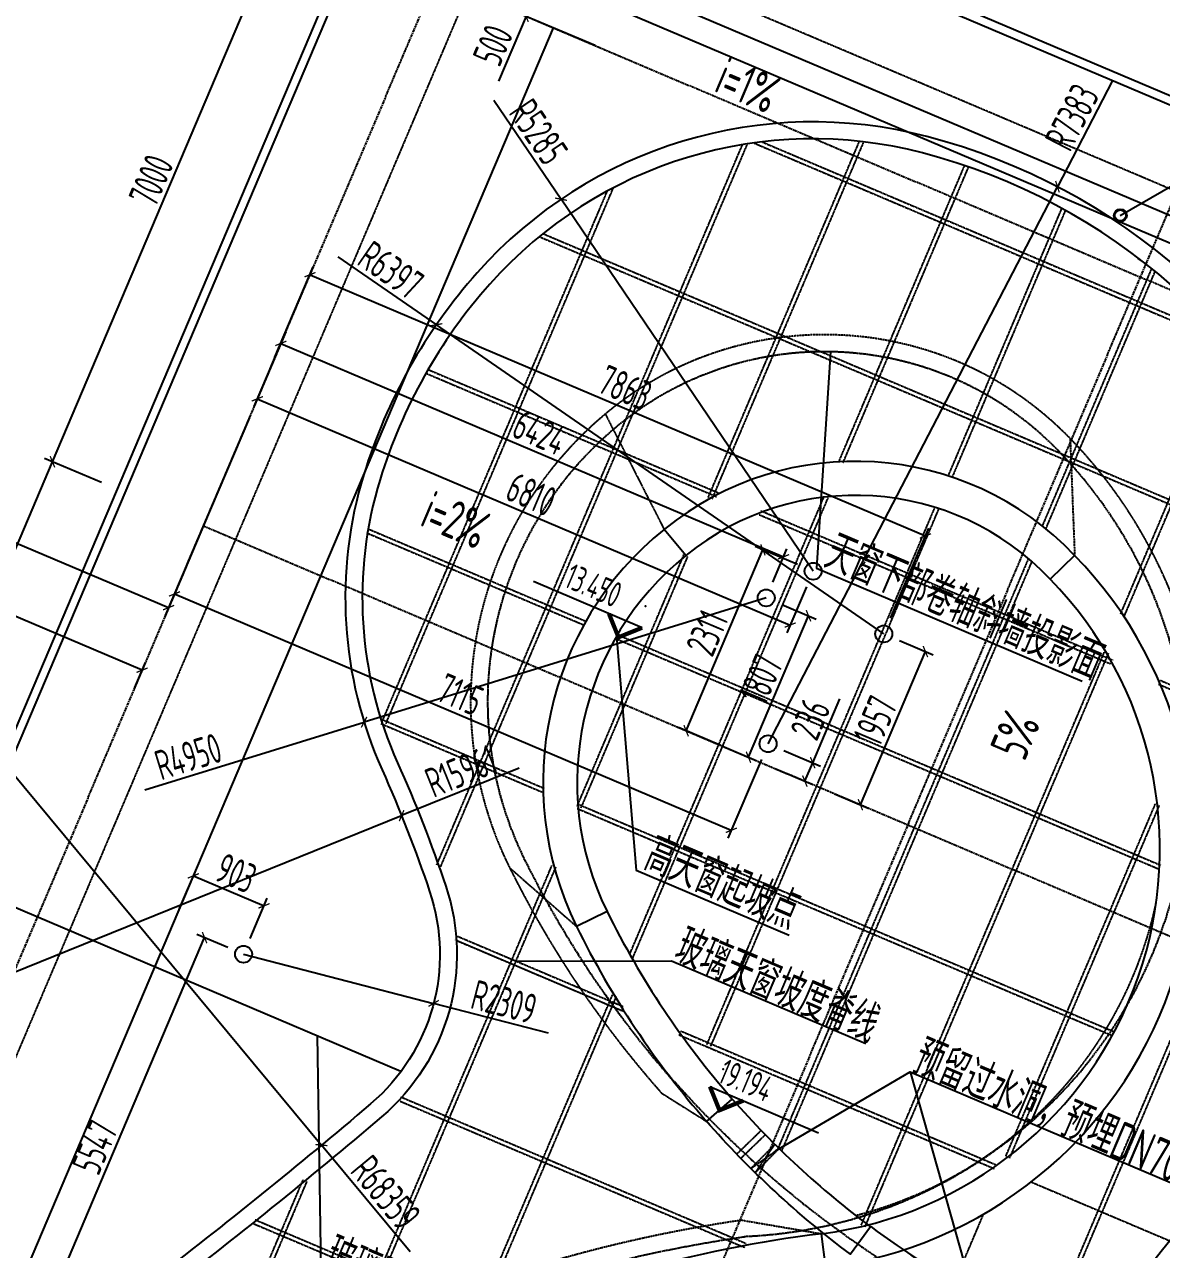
# Model space of a CAD drawing. Extents: x -3523 to 12007717, y -6694179 to 21431.
# Drawn here: x 11930343 to 11943716, y -6467890 to -6453481 of the extents above; entities that cross this region are included whole.
import ezdxf
from ezdxf.enums import TextEntityAlignment as Align

# ---------------------------------------------------------------- set-up
doc = ezdxf.new("R2010")
doc.units = 0
doc.header["$LTSCALE"] = 10
doc.header["$MEASUREMENT"] = 0
for name, pattern in [('A3-RG-axis-100$0$CENTER', [2, 1.25, -0.25, 0.25, -0.25]), ('A3-RI-4F$0$CENTER', [2, 1.25, -0.25, 0.25, -0.25]), ('A3-RI-4F$0$DASH', [0.35, 0.25, -0.1]), ('A3-RI-4F$0$DOTE', [2.42, 2, -0.2, 0.02, -0.2]), ('A3-RM-4F$0$DASH', [0.35, 0.25, -0.1]), ('A3-SYMB-4F-100$0$$AUDIT_BAD_LTYPE2', [0])]:
    doc.linetypes.add(name, pattern=pattern)
for name, color, linetype in [('A3-RB-4F-100$0$A-DIMS-100', 1, 'Continuous'), ('A3-RG-axis-100$0$A-DIMS-100', 1, 'Continuous'), ('A3-RG-axis-100$0$A-GRID', 1, 'A3-RG-axis-100$0$CENTER'), ('A3-RI-4F$0$A-FLOR', 2, 'Continuous'), ('A3-RI-4F$0$A-GLAZ', 140, 'Continuous'), ('A3-RI-4F$0$A-GRID', 1, 'A3-RI-4F$0$CENTER'), ('A3-RI-4F$0$A-HATH', 9, 'Continuous'), ('A3-RI-4F$0$A-ROOF-EDGE', 2, 'Continuous'), ('A3-RI-4F$0$A-WALL', 7, 'Continuous'), ('A3-RM-4F$0$0P-1', 191, 'Continuous'), ('A3-RM-4F$0$0P-FE-FH-V', 141, 'Continuous'), ('A3-RM-4F$0$A-WALL', 7, 'Continuous'), ('A3-SYMB-4F-100$0$$AUDIT_BAD_LAYER1', 7, 'Continuous'), ('A3-SYMB-4F-100$0$A-SYMB', 4, 'Continuous'), ('A3-SYMB-4F-100$0$A-SYMB-AREA', 4, 'Continuous'), ('A3-SYMB-4F-100$0$A-SYMB-NAME', 4, 'Continuous'), ('A3-SYMB-4F-100$0$A-SYMB-NAME-E', 4, 'Continuous')]:
    doc.layers.add(name, color=color, linetype=linetype)
doc.layers.add('A3-RI-4F$0$AN-WALL-BELO', color=2, linetype='Continuous', lineweight=5)
doc.styles.add('A3-RB-4F-100$0$XD2008', font='xd-hzs.shx', dxfattribs={"width": 0.7, "bigfont": 'xd-hztxt.shx'})
doc.styles.add('A3-RG-axis-100$0$XD2008', font='xd-hzs.shx', dxfattribs={"width": 0.7, "bigfont": 'xd-hztxt.shx'})
doc.styles.add('A3-SYMB-4F-100$0$ECADI', font='hzs.shx', dxfattribs={"width": 0.7, "bigfont": 'hztxt.shx'})
doc.styles.add('A3-SYMB-4F-100$0$XD2008', font='hzs.shx', dxfattribs={"width": 0.7, "bigfont": 'hztxt.shx'})
doc.dimstyles.new('A3-RB-4F-100$0$XD100', dxfattribs={"dimscale": 100, "dimtxt": 3.5, "dimasz": 1.5, "dimexe": 1, "dimexo": 2, "dimgap": 0.5, "dimtad": 1, "dimdec": 0, "dimdsep": 46, "dimtxsty": 'A3-RB-4F-100$0$XD2008', "dimcen": 2.5, "dimclrt": 4, "dimaunit": 1, "dimadec": 0, "dimazin": 0, "dimtfac": 1, "dimtdec": 0, "dimtix": 1, "dimtmove": 0, "dimatfit": 3, "dimfxl": 0, "dimtolj": 1, "dimtzin": 0, "dimarcsym": 0})
doc.dimstyles.new('A3-RB-4F-100$0$XD100$0', dxfattribs={"dimscale": 100, "dimtxt": 3.5, "dimasz": 1, "dimexe": 1, "dimexo": 2, "dimgap": 0.5, "dimtad": 1, "dimdec": 0, "dimdsep": 46, "dimtxsty": 'A3-RB-4F-100$0$XD2008', "dimblk1": 'A3-RB-4F-100$0$_ARCHTICK', "dimblk2": 'A3-RB-4F-100$0$_ARCHTICK', "dimsah": 1, "dimcen": 2.5, "dimclrt": 4, "dimaunit": 1, "dimadec": 0, "dimazin": 0, "dimtfac": 1, "dimtdec": 0, "dimtix": 1, "dimtmove": 0, "dimatfit": 3, "dimfxl": 0, "dimtolj": 1, "dimtzin": 0, "dimarcsym": 0})
doc.dimstyles.new('A3-RG-axis-100$0$XD100$0', dxfattribs={"dimscale": 100, "dimtxt": 3.5, "dimasz": 1, "dimexe": 1, "dimexo": 2, "dimgap": 0.5, "dimtad": 1, "dimdec": 0, "dimdsep": 46, "dimtxsty": 'A3-RG-axis-100$0$XD2008', "dimblk1": 'A3-RG-axis-100$0$_ARCHTICK', "dimblk2": 'A3-RG-axis-100$0$_ARCHTICK', "dimsah": 1, "dimcen": 2.5, "dimclrt": 4, "dimaunit": 1, "dimadec": 0, "dimazin": 0, "dimtfac": 1, "dimtdec": 0, "dimtix": 1, "dimtmove": 0, "dimatfit": 3, "dimfxl": 0, "dimtolj": 1, "dimtzin": 0, "dimarcsym": 0})

# ---------------------------------------------------------------- blocks, each defined once
blk = doc.blocks.new('A3-RI-4F$0$TIANCHUANG2')
at = {"layer": 'A3-RI-4F$0$A-GLAZ', "linetype": 'A3-RI-4F$0$DASH'}
for p, q in [((11938384, -6459046), (11940166, -6454848)), ((11938430, -6459065), (11940212, -6454868)), ((11938920, -6454874), (11944534, -6457258)), ((11939018, -6454862), (11944459, -6457171)), ((11935192, -6463367), (11938788, -6454894)), ((11935238, -6463387), (11938847, -6454885)), ((11939926, -6458613), (11941401, -6455138)), ((11939972, -6458633), (11941447, -6455158)), ((11934549, -6461683), (11937199, -6455438)), ((11934595, -6461702), (11937270, -6455401)), ((11941209, -6458789), (11942544, -6455644)), ((11941255, -6458809), (11942588, -6455668)), ((11936397, -6455976), (11946135, -6460110)), ((11936441, -6455941), (11946154, -6460064)), ((11942313, -6459387), (11943601, -6456353)), ((11942359, -6459407), (11943641, -6456386)), ((11943236, -6460413), (11944561, -6457289)), ((11943282, -6460432), (11944598, -6457332)), ((11935067, -6457584), (11938482, -6459034)), ((11935087, -6457538), (11938501, -6458988)), ((11937461, -6464419), (11939750, -6459028)), ((11937492, -6464474), (11939796, -6459047)), ((11938370, -6465477), (11941052, -6459159)), ((11938416, -6465497), (11941098, -6459178)), ((11939004, -6459201), (11943140, -6460957)), ((11938985, -6459247), (11943121, -6461003)), ((11934372, -6459462), (11936924, -6460545)), ((11934391, -6459416), (11936943, -6460499)), ((11936844, -6462675), (11938099, -6459717)), ((11936890, -6462694), (11938145, -6459737)), ((11939207, -6466704), (11942150, -6459771)), ((11939253, -6466724), (11942196, -6459791)), ((11942381, -6468824), (11946160, -6459922)), ((11942427, -6468844), (11946197, -6459962)), ((11937294, -6460703), (11943683, -6463414)), ((11937314, -6460657), (11943702, -6463368)), ((11940183, -6467605), (11943045, -6460861)), ((11940229, -6467625), (11943091, -6460881)), ((11943702, -6461195), (11948769, -6463346)), ((11943682, -6461241), (11948666, -6463357)), ((11934535, -6461704), (11936433, -6462510)), ((11934555, -6461658), (11936453, -6462464)), ((11936863, -6462656), (11943158, -6465328)), ((11941885, -6466794), (11943644, -6462649)), ((11936843, -6462702), (11943139, -6465374)), ((11941931, -6466814), (11943690, -6462669)), ((11931373, -6475564), (11936547, -6463373)), ((11931419, -6475583), (11936593, -6463393)), ((11935431, -6464203), (11937385, -6465032)), ((11935411, -6464249), (11937366, -6465078)), ((11935656, -6468671), (11937259, -6464895)), ((11935702, -6468691), (11937305, -6464914)), ((11938040, -6465365), (11941747, -6466938)), ((11938060, -6465319), (11941766, -6466892)), ((11934772, -6466096), (11938831, -6467819)), ((11934753, -6466142), (11938811, -6467865)), ((11930420, -6474609), (11933620, -6467071)), ((11930466, -6474629), (11933666, -6467090)), ((11942184, -6467096), (11943814, -6467788)), ((11933057, -6467540), (11935841, -6468722)), ((11941285, -6468272), (11941623, -6467474)), ((11933037, -6467586), (11935821, -6468768))]:
    blk.add_line(p, q, dxfattribs=at)
blk = doc.blocks.new('A3-RI-4F')
at = {"layer": 'A3-RI-4F$0$A-FLOR', "linetype": 'A3-RI-4F$0$DASH'}
for p, q in [((11937174, -6458063), (11937866, -6459420)), ((11942641, -6458350), (11942694, -6459725)), ((11936049, -6463400), (11936836, -6464091)), ((11937835, -6466050), (11938366, -6466384)), ((11938781, -6467545), (11939718, -6467705))]:
    blk.add_line(p, q, dxfattribs=at)
for centre, radius, start, end in [((11939752, -6461160), 4030, 44.2186, 129.7837), ((11939990, -6461444), 4400, 129.8011, 206.3944), ((11938591, -6462290), 5650, 345.8683, 44.2186), ((11946971, -6457964), 12200, 206.4601, 221.5112), ((11941171, -6483952), 16580, 98.2882, 114.9747)]:
    blk.add_arc(centre, radius, start, end, dxfattribs=at)
blk.add_open_spline([(11943650, -6463809), (11943626, -6463924), (11943562, -6464174), (11943390, -6464683), (11943143, -6465185), (11942835, -6465650), (11942477, -6466102), (11941945, -6466613), (11941321, -6467022), (11940783, -6467277), (11940433, -6467405), (11940210, -6467470), (11940130, -6467490), (11940121, -6467493)], degree=3, knots=[-0.8698517, -0.8698517, -0.8698517, -0.8698517, -0.8185484, -0.7580645, -0.6370968, -0.5766129, -0.516129, -0.3870968, -0.2580645, -0.1935484, -0.1290323, -0.0967742, -0.09293, -0.09293, -0.09293, -0.09293], dxfattribs=at)
at = {"layer": 'A3-RI-4F$0$A-GRID', "linetype": 'A3-RI-4F$0$DOTE'}
for centre, radius, start, end in [((11939752, -6461160), 3830, 44.2186, 129.7828), ((11939990, -6461444), 4200, 129.8011, 206.3944), ((11938591, -6462290), 5450, 272.2829, 44.2186), ((11946971, -6457964), 12000, 206.4601, 221.517), ((12036082, -6540859), 117500, 139.02532, 142.45444), ((11946975, -6457962), 12000, 221.511, 250.2479), ((11941171, -6483952), 16380, 98.2882, 114.9747)]:
    blk.add_arc(centre, radius, start, end, dxfattribs=at)
at = {"layer": 'A3-RI-4F$0$A-HATH', "linetype": 'A3-RI-4F$0$DASH'}
blk.add_lwpolyline([(11925756, -6476190), (11949855, -6486420), (11960084, -6462321), (11935985, -6452091)], close=True, dxfattribs=at)
at = {"layer": 'A3-RI-4F$0$A-ROOF-EDGE'}
for points in [[(11977075, -6448936), (11977075, -6448936), (11971198, -6462780), (11953939, -6455454), (11952802, -6458132), (11961869, -6461981), (11950655, -6488400), (11923776, -6476990), (11934990, -6450572), (11944057, -6454420), (11945194, -6451742), (11937359, -6448416, 0.002105), (11935284, -6447090), (11932817, -6450984, 0.033355), (11899110, -6432654), (11899697, -6421468)], [(11971145, -6462649), (11953886, -6455323), (11952670, -6458185), (11961737, -6462034), (11950602, -6488268), (11923907, -6476937), (11935043, -6450703), (11944110, -6454552), (11945325, -6451689), (11937406, -6448327, 0.002183), (11935253, -6446952), (11932786, -6450846, 0.033209), (11899214, -6432592), (11899796, -6421473)], [(11945944, -6459200, 0.238102), (11940954, -6454798, 0.28217), (11935667, -6456402, 0.107538), (11934334, -6458773, 0.181558), (11934548, -6462247, -0.024125), (11935108, -6463681, -0.306887), (11934414, -6466177, -0.012186), (11931822, -6468270, 0.215956), (11929575, -6471768, 0.284696), (11931302, -6475752, 0.255244), (11936727, -6476336, -0.136877), (11938745, -6476092, -0.180604), (11940027, -6476807, -0.141562), (11940364, -6477554, 0.042993), (11940773, -6479317, 0.126539), (11941987, -6481230, 0.038962), (11943246, -6482239, 0.287529)], [(11948635, -6482272, 0.153575), (11950335, -6480425, 0.12992), (11950916, -6477239, 0.099645), (11950661, -6476339, -0.372403), (11951628, -6472350, 0.12491), (11955682, -6469241, 0.547091), (11951462, -6461491, -0.211709), (11946421, -6460168, -0.12988), (11945758, -6459275, 0.238102), (11940903, -6454991, 0.28217), (11935816, -6456535, 0.107538), (11934525, -6458832, 0.181558), (11934730, -6462165, -0.024125), (11935298, -6463617, -0.306887), (11934543, -6466329, -0.012216), (11931938, -6468434, 221.308572)]]:
    blk.add_lwpolyline(points, format="xyb", dxfattribs=at)
at = {"layer": 'A3-RI-4F$0$A-WALL'}
for points in [[(11942694, -6459725, 0.391566), (11937869, -6459417)], [(11942694, -6459725), (11942407, -6460004, 0.391987), (11938122, -6459727, 0.350988), (11937194, -6463913), (11936836, -6464091, 0.065287), (11938366, -6466384), (11938668, -6466120, 0.052828), (11940295, -6467623), (11940056, -6467944, -0.053044), (11938361, -6466377)], [(11938122, -6459727), (11937865, -6459420, 0.350629), (11936836, -6464091)], [(11939765, -6468102, 0.61827), (11942694, -6459725)], [(11939718, -6467705, 0.618019), (11942407, -6460004)], [(11937194, -6463913, 0.065328), (11938668, -6466120)], [(11939766, -6468105), (11939718, -6467705, 0.079878), (11935384, -6468945), (11935552, -6469308, 1.232863), (11938980, -6473758), (11939283, -6474021, 0.015082), (11943116, -6469328, -0.014777), (11946858, -6464753), (11946556, -6464491, 0.014777), (11942799, -6469084)], [(11940296, -6467621, 0.073761), (11942989, -6469064)]]:
    blk.add_lwpolyline(points, format="xyb", dxfattribs=at)
at = {"layer": 'A3-RI-4F$0$AN-WALL-BELO'}
blk.add_open_spline([(11943438, -6456234), (11943456, -6456247), (11943473, -6456259), (11943490, -6456272)], degree=3, dxfattribs=at)
at = {"layer": 'A3-RI-4F$0$A-GLAZ'}
blk.add_blockref('A3-RI-4F$0$TIANCHUANG2', (0, 0), dxfattribs=at)
blk = doc.blocks.new('A3-RG-axis-100$0$_ARCHTICK')
at = {"color": 0, "linetype": 'ByBlock', "const_width": 0.15}
blk.add_lwpolyline([(-0.5, -0.5), (0.5, 0.5)], dxfattribs=at)
blk = doc.blocks.new('*D256')
at = {"layer": 'A3-RG-axis-100$0$A-DIMS-100', "color": 0, "lineweight": -2}
for p, q in [((11879441, -6434531), (11877837, -6438311)), ((11931726, -6461076), (11877876, -6438218)), ((11931640, -6461280), (11931765, -6460984))]:
    blk.add_line(p, q, dxfattribs=at)
at = {"layer": 'Defpoints', "color": 0}
for p in [(11879520, -6434347), (11877876, -6438218), (11931561, -6461464)]:
    blk.add_point(p, dxfattribs=at)
at = {"layer": 'A3-RG-axis-100$0$A-DIMS-100', "color": 0, "lineweight": -2, "xscale": 100, "yscale": 100, "zscale": 100}
for p, rotation in [((11877876, -6438218), 157.0000000217818), ((11931726, -6461076), 337.0000000217818)]:
    blk.add_blockref('A3-RG-axis-100$0$_ARCHTICK', p, dxfattribs=dict(at, rotation=rotation))
at = {"layer": 'A3-RG-axis-100$0$A-DIMS-100', "color": 4, "insert": (11904889, -6449440), "char_height": 350, "attachment_point": 5, "rotation": 337, "style": 'A3-RG-axis-100$0$XD2008'}
blk.add_mtext('\\A1;58500', dxfattribs=at)
blk = doc.blocks.new('*D277')
at = {"layer": 'A3-RG-axis-100$0$A-DIMS-100', "color": 0, "lineweight": -2}
for p, q in [((11925224, -6453360), (11923715, -6456915)), ((11923754, -6456823), (11932038, -6460340)), ((11932988, -6458104), (11931999, -6460432))]:
    blk.add_line(p, q, dxfattribs=at)
at = {"layer": 'Defpoints', "color": 0}
for p in [(11925302, -6453176), (11933066, -6457920), (11932038, -6460340)]:
    blk.add_point(p, dxfattribs=at)
at = {"layer": 'A3-RG-axis-100$0$A-DIMS-100', "color": 0, "lineweight": -2, "xscale": 100, "yscale": 100, "zscale": 100}
for p, rotation in [((11923754, -6456823), 156.9999999998815), ((11932038, -6460340), 336.9999999998814)]:
    blk.add_blockref('A3-RG-axis-100$0$_ARCHTICK', p, dxfattribs=dict(at, rotation=rotation))
at = {"layer": 'A3-RG-axis-100$0$A-DIMS-100', "color": 4, "insert": (11927984, -6458374), "char_height": 350, "attachment_point": 5, "rotation": 337, "style": 'A3-RG-axis-100$0$XD2008'}
blk.add_mtext('\\A1;9000', dxfattribs=at)
blk = doc.blocks.new('A3-SYMB-4F-100$0$ECADI-TAG-HGHT（国标）')
at = {"color": 1, "const_width": 0.5}
blk.add_lwpolyline([(-2.12, 2.12), (0, 0), (2.12, 2.12)], dxfattribs=at)
at = {"color": 1}
blk.add_point((-1.48, 4.6), dxfattribs=at)
at = {"layer": 'A3-SYMB-4F-100$0$$AUDIT_BAD_LAYER1', "color": 1, "linetype": 'A3-SYMB-4F-100$0$$AUDIT_BAD_LTYPE2'}
blk.add_line((-2.12, 2.12), (11.77, 2.12), dxfattribs=at)
at = {"style": 'A3-SYMB-4F-100$0$XD2008', "width": 0.7}
blk.add_attdef('FL', text='', height=3, dxfattribs=at).set_placement((-2.69, 2.97), align=Align.RIGHT)
for tag, p in [('F.F.L.', (2.28, 2.97)), ('T.O.S.', (2.28, -1.1))]:
    blk.add_attdef(tag, p, '', height=3, dxfattribs=at)
blk = doc.blocks.new('A3-SYMB-4F-100$0$ECADI-TAG-ROOM')
at = {"layer": 'A3-SYMB-4F-100$0$A-SYMB-AREA', "style": 'A3-SYMB-4F-100$0$ECADI', "width": 0.7}
blk.add_attdef('340M2', text='', height=2.5, dxfattribs=at).set_placement((7.17, -1.75), align=Align.MIDDLE_LEFT)
at = {"layer": 'A3-SYMB-4F-100$0$A-SYMB-NAME', "style": 'A3-SYMB-4F-100$0$ECADI', "width": 0.7}
blk.add_attdef('CHINESENAME', (-5.13, 0.09), '', height=4.5, dxfattribs=at)
at = {"layer": 'A3-SYMB-4F-100$0$A-SYMB-NAME-E', "style": 'A3-SYMB-4F-100$0$ECADI', "width": 0.7}
for tag, p in [('ENGLISHHIGH', (-5.13, 8.04)), ('ENGLISHLOW', (-5.13, 4.84))]:
    blk.add_attdef(tag, p, '', height=2.5, dxfattribs=at)
blk = doc.blocks.new('A3-SYMB-4F-100')
at = {"layer": 'A3-SYMB-4F-100$0$A-SYMB'}
blk.add_line((11940758, -6465801), (11941492, -6468389), dxfattribs=at)
for points in [[(11938231, -6453525, 0, 0, 0), (11939856, -6454215, 80, 0, 0), (11940132, -6454332, 0, 0, 0)], [(11935504, -6459043, 0, 0, 0), (11936194, -6457418, 80, 0, 0), (11936311, -6457142, 0, 0, 0)], [(11941834, -6462184, 0, 0, 0), (11941144, -6463809, 80, 0, 0), (11941027, -6464085, 0, 0, 0)]]:
    blk.add_lwpolyline(points, format="xyseb", dxfattribs=at)
for points in [[(11943231, -6455727), (11944598, -6454939), (11946620, -6455797)], [(11939822, -6457331), (11939657, -6459877), (11942781, -6461204)], [(11937304, -6460678), (11937538, -6463429), (11939338, -6464192)], [(11936124, -6464497), (11937953, -6464495), (11940240, -6465465)], [(11933785, -6465378), (11933828, -6468120), (11936115, -6469091)], [(11939177, -6466731), (11940758, -6465801), (11944788, -6467512)]]:
    blk.add_lwpolyline(points, dxfattribs=at)
ref = blk.add_blockref('A3-SYMB-4F-100$0$ECADI-TAG-HGHT（国标）', (11940770, -6453078), dxfattribs=dict(at, xscale=100, yscale=99.99999999999999, rotation=337))
ref.add_attrib('F.F.L.', '9.550', (11940735, -6452741), dxfattribs={"layer": '0', "height": 300, "rotation": 337, "style": 'A3-SYMB-4F-100$0$XD2008', "width": 0.7})
ref = blk.add_blockref('A3-SYMB-4F-100$0$ECADI-TAG-ROOM', (11938899, -6454468), dxfattribs=dict(at, xscale=-99.99999999989045, yscale=100.0000000001164, rotation=336.9999999997605))
ref.add_attrib('CHINESENAME', 'i=1%', (11938436, -6454262), dxfattribs={"height": 450, "rotation": 337, "style": 'A3-SYMB-4F-100$0$ECADI', "width": 0.7})
ref = blk.add_blockref('A3-SYMB-4F-100$0$ECADI-TAG-ROOM', (11935444, -6459578), dxfattribs=dict(at, xscale=99.99999999989046, yscale=100.0000000001164, rotation=337))
ref.add_attrib('CHINESENAME', 'i=2%', (11934976, -6459369), dxfattribs={"height": 450, "rotation": 337, "style": 'A3-SYMB-4F-100$0$ECADI', "width": 0.7})
ref = blk.add_blockref('A3-SYMB-4F-100$0$ECADI-TAG-ROOM', (11940188, -6460068), dxfattribs=dict(at, xscale=99.99999999989046, yscale=100.0000000001164, rotation=337))
ref.add_attrib('CHINESENAME', '天窗下部卷轴斜墙投影面', (11939719, -6459859), dxfattribs={"height": 450, "rotation": 337, "style": 'A3-SYMB-4F-100$0$ECADI', "width": 0.7})
ref = blk.add_blockref('A3-SYMB-4F-100$0$ECADI-TAG-HGHT（国标）', (11937329, -6460689), dxfattribs=dict(at, xscale=-100, yscale=100, rotation=336.9999999994739))
ref.add_attrib('F.F.L.', '13.450', (11936675, -6460089), dxfattribs={"layer": '0', "height": 300, "rotation": 337, "style": 'A3-SYMB-4F-100$0$XD2008', "width": 0.7})
ref = blk.add_blockref('A3-SYMB-4F-100$0$ECADI-TAG-ROOM', (11942314, -6461689), dxfattribs=dict(at, xscale=99.99999999989046, yscale=100.0000000001164, rotation=66.99999999999999))
ref.add_attrib('CHINESENAME', '5%', (11942105, -6462158), dxfattribs={"height": 450, "rotation": 67, "style": 'A3-SYMB-4F-100$0$ECADI', "width": 0.7})
ref = blk.add_blockref('A3-SYMB-4F-100$0$ECADI-TAG-ROOM', (11938069, -6463619), dxfattribs=dict(at, xscale=99.99999999989046, yscale=100.0000000001164, rotation=337))
ref.add_attrib('CHINESENAME', '高天窗起坡点', (11937600, -6463411), dxfattribs={"height": 450, "rotation": 337, "style": 'A3-SYMB-4F-100$0$ECADI', "width": 0.7})
ref = blk.add_blockref('A3-SYMB-4F-100$0$ECADI-TAG-ROOM', (11938759, -6464802), dxfattribs=dict(at, xscale=99.99999999989046, yscale=100.0000000001164, rotation=337))
ref.add_attrib('CHINESENAME', '玻璃天窗坡度脊线', (11937953, -6464495), dxfattribs={"height": 450, "rotation": 337, "style": 'A3-SYMB-4F-100$0$ECADI', "width": 0.7})
ref = blk.add_blockref('A3-SYMB-4F-100$0$ECADI-TAG-ROOM', (11941563, -6466109), dxfattribs=dict(at, xscale=99.99999999989046, yscale=100.0000000001164, rotation=337))
ref.add_attrib('CHINESENAME', '预留过水洞，预埋DN70套管', (11940758, -6465801), dxfattribs={"height": 450, "rotation": 337, "style": 'A3-SYMB-4F-100$0$ECADI', "width": 0.7})
ref = blk.add_blockref('A3-SYMB-4F-100$0$ECADI-TAG-HGHT（国标）', (11938517, -6466252), dxfattribs=dict(at, xscale=100, yscale=100, rotation=337))
ref.add_attrib('F.F.L.', '19.194', (11938482, -6465915), dxfattribs={"layer": '0', "height": 300, "rotation": 337, "style": 'A3-SYMB-4F-100$0$XD2008', "width": 0.7})
ref = blk.add_blockref('A3-SYMB-4F-100$0$ECADI-TAG-ROOM', (11934633, -6468427), dxfattribs=dict(at, xscale=99.99999999989046, yscale=100.0000000001164, rotation=337))
ref.add_attrib('CHINESENAME', '玻璃天窗坡度脊线', (11933828, -6468120), dxfattribs={"height": 450, "rotation": 337, "style": 'A3-SYMB-4F-100$0$ECADI', "width": 0.7})
blk = doc.blocks.new('A3-RM-4F$0$DFA')
at = {"layer": 'A3-RM-4F$0$0P-FE-FH-V'}
for radius in [75, 65]:
    blk.add_circle((0, 0), radius, dxfattribs=at)
blk = doc.blocks.new('A3-RM-4F')
at = {"layer": 'A3-RM-4F$0$0P-1'}
for p, q in [((11959704, -6462474), (11934574, -6451808)), ((11959310, -6462633), (11934457, -6452084)), ((11934771, -6465796), (11929573, -6463590))]:
    blk.add_line(p, q, dxfattribs=at)
at = {"layer": 'A3-RM-4F$0$0P-1', "const_width": 20}
blk.add_lwpolyline([(11935423, -6464254), (11937399, -6465093)], dxfattribs=at)
at = {"layer": 'A3-RM-4F$0$0P-FE-FH-V', "linetype": 'A3-RM-4F$0$DASH'}
for p, q in [((11938720, -6466768), (11939007, -6466490)), ((11938768, -6466818), (11939056, -6466540))]:
    blk.add_line(p, q, dxfattribs=at)
at = {"layer": 'A3-RM-4F$0$A-WALL', "linetype": 'A3-RM-4F$0$DASH'}
for p, q in [((11938937, -6466986), (11939169, -6466653)), ((11938887, -6466937), (11939218, -6466702))]:
    blk.add_line(p, q, dxfattribs=at)
for points in [[(11938887, -6466937), (11939169, -6466653)], [(11938937, -6466986), (11939218, -6466702)]]:
    blk.add_lwpolyline(points, dxfattribs=at)
at = {"layer": 'A3-RM-4F$0$0P-1'}
blk.add_blockref('A3-RM-4F$0$DFA', (11943231, -6455727), dxfattribs=at)
blk = doc.blocks.new('A3-RB-4F-100$0$_ARCHTICK')
at = {"color": 0, "linetype": 'ByBlock', "const_width": 0.15}
blk.add_lwpolyline([(-0.5, -0.5), (0.5, 0.5)], dxfattribs=at)
blk = doc.blocks.new('*D2263')
at = {"layer": 'A3-RB-4F-100$0$A-DIMS-100', "color": 0, "lineweight": -2}
for p, q in [((11926765, -6467830), (11930672, -6458625)), ((11931250, -6458870), (11930580, -6458586)), ((11927343, -6468075), (11926673, -6467791))]:
    blk.add_line(p, q, dxfattribs=at)
at = {"layer": 'Defpoints', "color": 0}
for p in [(11930672, -6458625), (11931434, -6458948), (11927527, -6468153)]:
    blk.add_point(p, dxfattribs=at)
at = {"layer": 'A3-RB-4F-100$0$A-DIMS-100', "color": 0, "lineweight": -2, "xscale": 100, "yscale": 100, "zscale": 100}
for p, rotation in [((11930672, -6458625), 66.99999999983332), ((11926765, -6467830), 246.9999999998334)]:
    blk.add_blockref('A3-RB-4F-100$0$_ARCHTICK', p, dxfattribs=dict(at, rotation=rotation))
at = {"layer": 'A3-RB-4F-100$0$A-DIMS-100', "color": 4, "insert": (11928511, -6463140), "char_height": 350, "attachment_point": 5, "rotation": 67, "style": 'A3-RB-4F-100$0$XD2008'}
blk.add_mtext('\\A1;10000', dxfattribs=at)
blk = doc.blocks.new('*D2264')
at = {"layer": 'A3-RB-4F-100$0$A-DIMS-100', "color": 0, "lineweight": -2}
for p, q in [((11933985, -6452427), (11933315, -6452142)), ((11930672, -6458625), (11933407, -6452181)), ((11931250, -6458870), (11930580, -6458586))]:
    blk.add_line(p, q, dxfattribs=at)
at = {"layer": 'Defpoints', "color": 0}
for p in [(11933407, -6452181), (11934169, -6452505), (11931434, -6458948)]:
    blk.add_point(p, dxfattribs=at)
at = {"layer": 'A3-RB-4F-100$0$A-DIMS-100', "color": 0, "lineweight": -2, "xscale": 100, "yscale": 100, "zscale": 100}
for p, rotation in [((11933407, -6452181), 66.99999999984341), ((11930672, -6458625), 246.9999999998434)]:
    blk.add_blockref('A3-RB-4F-100$0$_ARCHTICK', p, dxfattribs=dict(at, rotation=rotation))
at = {"layer": 'A3-RB-4F-100$0$A-DIMS-100', "color": 4, "insert": (11931833, -6455315), "char_height": 350, "attachment_point": 5, "rotation": 67, "style": 'A3-RB-4F-100$0$XD2008'}
blk.add_mtext('\\A1;7000', dxfattribs=at)
blk = doc.blocks.new('*D2320')
at = {"layer": 'A3-RB-4F-100$0$A-DIMS-100', "color": 0, "lineweight": -2}
for p in [(11935863, -6454370), (11939618, -6459911)]:
    blk.add_line(p, (11936653, -6455536), dxfattribs=at)
at = {"layer": 'Defpoints', "color": 0}
for p in [(11936653, -6455536), (11939618, -6459911)]:
    blk.add_point(p, dxfattribs=at)
at = {"layer": 'A3-RB-4F-100$0$A-DIMS-100', "color": 0, "lineweight": -2, "xscale": 100, "yscale": 100, "zscale": 100, "rotation": 304.1228291581902}
blk.add_blockref('A3-RB-4F-100$0$_ARCHTICK', (11936653, -6455536), dxfattribs=at)
at = {"layer": 'A3-RB-4F-100$0$A-DIMS-100', "color": 4, "insert": (11936389, -6454744), "char_height": 350, "attachment_point": 5, "rotation": 304.1228, "style": 'A3-RB-4F-100$0$XD2008'}
blk.add_mtext('\\A1;R5285', dxfattribs=at)
blk = doc.blocks.new('*D2321')
at = {"layer": 'A3-RB-4F-100$0$A-DIMS-100', "color": 0, "lineweight": -2}
for p in [(11943141, -6454140), (11939088, -6461941)]:
    blk.add_line(p, (11942492, -6455389), dxfattribs=at)
at = {"layer": 'Defpoints', "color": 0}
for p in [(11942492, -6455389), (11939088, -6461941)]:
    blk.add_point(p, dxfattribs=at)
at = {"layer": 'A3-RB-4F-100$0$A-DIMS-100', "color": 0, "lineweight": -2, "xscale": 100, "yscale": 100, "zscale": 100, "rotation": 242.5472316570199}
blk.add_blockref('A3-RB-4F-100$0$_ARCHTICK', (11942492, -6455389), dxfattribs=at)
at = {"layer": 'A3-RB-4F-100$0$A-DIMS-100', "color": 4, "insert": (11942663, -6454572), "char_height": 350, "attachment_point": 5, "rotation": 62.5472, "style": 'A3-RB-4F-100$0$XD2008'}
blk.add_mtext('\\A1;R7383', dxfattribs=at)
blk = doc.blocks.new('*D2340')
at = {"layer": 'A3-RB-4F-100$0$A-DIMS-100', "color": 0, "lineweight": -2}
for p in [(11932919, -6464416), (11936507, -6465345)]:
    blk.add_line(p, (11935155, -6464995), dxfattribs=at)
at = {"layer": 'Defpoints', "color": 0}
for p in [(11932919, -6464416), (11935155, -6464995)]:
    blk.add_point(p, dxfattribs=at)
at = {"layer": 'A3-RB-4F-100$0$A-DIMS-100', "color": 0, "lineweight": -2, "xscale": 100, "yscale": 100, "zscale": 100, "rotation": 165.482355495742}
blk.add_blockref('A3-RB-4F-100$0$_ARCHTICK', (11935155, -6464995), dxfattribs=at)
at = {"layer": 'A3-RB-4F-100$0$A-DIMS-100', "color": 4, "insert": (11935984, -6464977), "char_height": 350, "attachment_point": 5, "rotation": 345.4824, "style": 'A3-RB-4F-100$0$XD2008'}
blk.add_mtext('\\A1;R2309', dxfattribs=at)
blk = doc.blocks.new('*D2341')
at = {"layer": 'A3-RB-4F-100$0$A-DIMS-100', "color": 0, "lineweight": -2}
for p in [(11936159, -6462229), (11919978, -6468765)]:
    blk.add_line(p, (11934778, -6462787), dxfattribs=at)
at = {"layer": 'Defpoints', "color": 0}
for p in [(11934778, -6462787), (11919978, -6468765)]:
    blk.add_point(p, dxfattribs=at)
at = {"layer": 'A3-RB-4F-100$0$A-DIMS-100', "color": 0, "lineweight": -2, "xscale": 100, "yscale": 100, "zscale": 100, "rotation": 201.9950825630228}
blk.add_blockref('A3-RB-4F-100$0$_ARCHTICK', (11934778, -6462787), dxfattribs=at)
at = {"layer": 'A3-RB-4F-100$0$A-DIMS-100', "color": 4, "insert": (11935477, -6462262), "char_height": 350, "attachment_point": 5, "rotation": 21.9951, "style": 'A3-RB-4F-100$0$XD2008'}
blk.add_mtext('\\A1;R15961', dxfattribs=at)
blk = doc.blocks.new('*D2342')
at = {"layer": 'A3-RB-4F-100$0$A-DIMS-100', "color": 0, "lineweight": -2}
for p in [(11939066, -6460225), (11931758, -6462485)]:
    blk.add_line(p, (11934337, -6461687), dxfattribs=at)
at = {"layer": 'Defpoints', "color": 0}
for p in [(11939066, -6460225), (11934337, -6461687)]:
    blk.add_point(p, dxfattribs=at)
at = {"layer": 'A3-RB-4F-100$0$A-DIMS-100', "color": 0, "lineweight": -2, "xscale": 100, "yscale": 100, "zscale": 100, "rotation": 17.18229358488706}
blk.add_blockref('A3-RB-4F-100$0$_ARCHTICK', (11934337, -6461687), dxfattribs=at)
at = {"layer": 'A3-RB-4F-100$0$A-DIMS-100', "color": 4, "insert": (11932269, -6462091), "char_height": 350, "attachment_point": 5, "rotation": 17.1823, "style": 'A3-RB-4F-100$0$XD2008'}
blk.add_mtext('\\A1;R4950', dxfattribs=at)
blk = doc.blocks.new('*D2343')
at = {"layer": 'A3-RB-4F-100$0$A-DIMS-100', "color": 0, "lineweight": -2}
for p in [(11934028, -6456212), (11940449, -6460650)]:
    blk.add_line(p, (11935187, -6457013), dxfattribs=at)
at = {"layer": 'Defpoints', "color": 0}
for p in [(11935187, -6457013), (11940449, -6460650)]:
    blk.add_point(p, dxfattribs=at)
at = {"layer": 'A3-RB-4F-100$0$A-DIMS-100', "color": 0, "lineweight": -2, "xscale": 100, "yscale": 100, "zscale": 100, "rotation": 325.3525752243111}
blk.add_blockref('A3-RB-4F-100$0$_ARCHTICK', (11935187, -6457013), dxfattribs=at)
at = {"layer": 'A3-RB-4F-100$0$A-DIMS-100', "color": 4, "insert": (11934653, -6456370), "char_height": 350, "attachment_point": 5, "rotation": 325.3526, "style": 'A3-RB-4F-100$0$XD2008'}
blk.add_mtext('\\A1;R6397', dxfattribs=at)
blk = doc.blocks.new('*D2346')
at = {"layer": 'A3-RB-4F-100$0$A-DIMS-100', "color": 0, "lineweight": -2}
for p, q in [((11933231, -6457531), (11933397, -6457140)), ((11933358, -6457232), (11939271, -6459742)), ((11939144, -6460041), (11939310, -6459650))]:
    blk.add_line(p, q, dxfattribs=at)
at = {"layer": 'Defpoints', "color": 0}
for p in [(11933153, -6457715), (11939271, -6459742), (11939066, -6460225)]:
    blk.add_point(p, dxfattribs=at)
at = {"layer": 'A3-RB-4F-100$0$A-DIMS-100', "color": 0, "lineweight": -2, "xscale": 100, "yscale": 100, "zscale": 100}
for p, rotation in [((11933358, -6457232), 156.9999999999035), ((11939271, -6459742), 336.9999999999035)]:
    blk.add_blockref('A3-RB-4F-100$0$_ARCHTICK', p, dxfattribs=dict(at, rotation=rotation))
at = {"layer": 'A3-RB-4F-100$0$A-DIMS-100', "color": 4, "insert": (11936402, -6458280), "char_height": 350, "attachment_point": 5, "rotation": 337, "style": 'A3-RB-4F-100$0$XD2008'}
blk.add_mtext('\\A1;6424', dxfattribs=at)
blk = doc.blocks.new('*D2347')
at = {"layer": 'A3-RB-4F-100$0$A-DIMS-100', "color": 0, "lineweight": -2}
for p, q in [((11939250, -6460303), (11939656, -6460475)), ((11938858, -6462100), (11939564, -6460436)), ((11938544, -6461967), (11938950, -6462139))]:
    blk.add_line(p, q, dxfattribs=at)
at = {"layer": 'Defpoints', "color": 0}
for p in [(11939066, -6460225), (11939564, -6460436), (11938360, -6461888)]:
    blk.add_point(p, dxfattribs=at)
at = {"layer": 'A3-RB-4F-100$0$A-DIMS-100', "color": 0, "lineweight": -2, "xscale": 100, "yscale": 100, "zscale": 100}
for p, rotation in [((11939564, -6460436), 66.99999999988599), ((11938858, -6462100), 246.999999999886)]:
    blk.add_blockref('A3-RB-4F-100$0$_ARCHTICK', p, dxfattribs=dict(at, rotation=rotation))
at = {"layer": 'A3-RB-4F-100$0$A-DIMS-100', "color": 4, "insert": (11939004, -6461180), "char_height": 350, "attachment_point": 5, "rotation": 67, "style": 'A3-RB-4F-100$0$XD2008'}
blk.add_mtext('\\A1;1807', dxfattribs=at)
blk = doc.blocks.new('*D2348')
at = {"layer": 'A3-RB-4F-100$0$A-DIMS-100', "color": 0, "lineweight": -2}
for p, q in [((11940634, -6460728), (11941031, -6460896)), ((11940174, -6462658), (11940939, -6460857)), ((11939869, -6462529), (11940266, -6462697))]:
    blk.add_line(p, q, dxfattribs=at)
at = {"layer": 'Defpoints', "color": 0}
for p in [(11940449, -6460650), (11940939, -6460857), (11939685, -6462451)]:
    blk.add_point(p, dxfattribs=at)
at = {"layer": 'A3-RB-4F-100$0$A-DIMS-100', "color": 0, "lineweight": -2, "xscale": 100, "yscale": 100, "zscale": 100}
for p, rotation in [((11940939, -6460857), 66.99999999990175), ((11940174, -6462658), 246.9999999999017)]:
    blk.add_blockref('A3-RB-4F-100$0$_ARCHTICK', p, dxfattribs=dict(at, rotation=rotation))
at = {"layer": 'A3-RB-4F-100$0$A-DIMS-100', "color": 4, "insert": (11940349, -6461670), "char_height": 350, "attachment_point": 5, "rotation": 67, "style": 'A3-RB-4F-100$0$XD2008'}
blk.add_mtext('\\A1;1957', dxfattribs=at)
blk = doc.blocks.new('*D2349')
at = {"layer": 'A3-RB-4F-100$0$A-DIMS-100', "color": 0, "lineweight": -2}
for p, q in [((11933289, -6457393), (11933740, -6456332)), ((11933701, -6456424), (11940939, -6459497)), ((11940528, -6460465), (11940978, -6459404))]:
    blk.add_line(p, q, dxfattribs=at)
at = {"layer": 'Defpoints', "color": 0}
for p in [(11933211, -6457577), (11940939, -6459497), (11940449, -6460650)]:
    blk.add_point(p, dxfattribs=at)
at = {"layer": 'A3-RB-4F-100$0$A-DIMS-100', "color": 0, "lineweight": -2, "xscale": 100, "yscale": 100, "zscale": 100}
for p, rotation in [((11933701, -6456424), 156.9999999998926), ((11940939, -6459497), 336.9999999998926)]:
    blk.add_blockref('A3-RB-4F-100$0$_ARCHTICK', p, dxfattribs=dict(at, rotation=rotation))
at = {"layer": 'A3-RB-4F-100$0$A-DIMS-100', "color": 4, "insert": (11937408, -6457753), "char_height": 350, "attachment_point": 5, "rotation": 337, "style": 'A3-RB-4F-100$0$XD2008'}
blk.add_mtext('\\A1;7863', dxfattribs=at)
blk = doc.blocks.new('*D2350')
at = {"layer": 'A3-RB-4F-100$0$A-DIMS-100', "color": 0, "lineweight": -2}
for p, q in [((11939434, -6459833), (11938936, -6459622)), ((11938125, -6461789), (11939028, -6459661)), ((11938531, -6461961), (11938033, -6461750))]:
    blk.add_line(p, q, dxfattribs=at)
at = {"layer": 'Defpoints', "color": 0}
for p in [(11939028, -6459661), (11939618, -6459911), (11938715, -6462039)]:
    blk.add_point(p, dxfattribs=at)
at = {"layer": 'A3-RB-4F-100$0$A-DIMS-100', "color": 0, "lineweight": -2, "xscale": 100, "yscale": 100, "zscale": 100}
for p, rotation in [((11939028, -6459661), 66.99999999986001), ((11938125, -6461789), 246.99999999986)]:
    blk.add_blockref('A3-RB-4F-100$0$_ARCHTICK', p, dxfattribs=dict(at, rotation=rotation))
at = {"layer": 'A3-RB-4F-100$0$A-DIMS-100', "color": 4, "insert": (11938370, -6460637), "char_height": 350, "attachment_point": 5, "rotation": 67, "style": 'A3-RB-4F-100$0$XD2008'}
blk.add_mtext('\\A1;2311', dxfattribs=at)
blk = doc.blocks.new('*D2351')
at = {"layer": 'A3-RB-4F-100$0$A-DIMS-100', "color": 0, "lineweight": -2}
for p, q in [((11933272, -6457435), (11933042, -6457976)), ((11933081, -6457884), (11939349, -6460545)), ((11939540, -6460095), (11939310, -6460637))]:
    blk.add_line(p, q, dxfattribs=at)
at = {"layer": 'Defpoints', "color": 0}
for p in [(11933350, -6457251), (11939618, -6459911), (11939349, -6460545)]:
    blk.add_point(p, dxfattribs=at)
at = {"layer": 'A3-RB-4F-100$0$A-DIMS-100', "color": 0, "lineweight": -2, "xscale": 100, "yscale": 100, "zscale": 100}
for p, rotation in [((11933081, -6457884), 156.9999999998947), ((11939349, -6460545), 336.9999999998947)]:
    blk.add_blockref('A3-RB-4F-100$0$_ARCHTICK', p, dxfattribs=dict(at, rotation=rotation))
at = {"layer": 'A3-RB-4F-100$0$A-DIMS-100', "color": 4, "insert": (11936303, -6459007), "char_height": 350, "attachment_point": 5, "rotation": 337, "style": 'A3-RB-4F-100$0$XD2008'}
blk.add_mtext('\\A1;6810', dxfattribs=at)
blk = doc.blocks.new('*D2352')
at = {"layer": 'A3-RB-4F-100$0$A-DIMS-100', "color": 0, "lineweight": -2}
for p, q in [((11939613, -6462164), (11939933, -6461411)), ((11939272, -6462019), (11939705, -6462203)), ((11939521, -6462381), (11939613, -6462164)), ((11939180, -6462236), (11939613, -6462420))]:
    blk.add_line(p, q, dxfattribs=at)
at = {"layer": 'Defpoints', "color": 0}
for p in [(11939088, -6461941), (11938996, -6462158), (11939613, -6462164)]:
    blk.add_point(p, dxfattribs=at)
at = {"layer": 'A3-RB-4F-100$0$A-DIMS-100', "color": 0, "lineweight": -2, "xscale": 100, "yscale": 100, "zscale": 100}
for p, rotation in [((11939613, -6462164), 67.0000000001819), ((11939521, -6462381), 247.0000000001819)]:
    blk.add_blockref('A3-RB-4F-100$0$_ARCHTICK', p, dxfattribs=dict(at, rotation=rotation))
at = {"layer": 'A3-RB-4F-100$0$A-DIMS-100', "color": 4, "insert": (11939586, -6461653), "char_height": 350, "attachment_point": 5, "rotation": 67, "style": 'A3-RB-4F-100$0$XD2008'}
blk.add_mtext('\\A1;236', dxfattribs=at)
blk = doc.blocks.new('*D2353')
at = {"layer": 'A3-RB-4F-100$0$A-DIMS-100', "color": 0, "lineweight": -2}
for p, q in [((11932461, -6459345), (11932068, -6460271)), ((11932107, -6460179), (11938656, -6462959)), ((11939010, -6462125), (11938617, -6463051))]:
    blk.add_line(p, q, dxfattribs=at)
at = {"layer": 'Defpoints', "color": 0}
for p in [(11932539, -6459161), (11939088, -6461941), (11938656, -6462959)]:
    blk.add_point(p, dxfattribs=at)
at = {"layer": 'A3-RB-4F-100$0$A-DIMS-100', "color": 0, "lineweight": -2, "xscale": 100, "yscale": 100, "zscale": 100}
for p, rotation in [((11932107, -6460179), 156.9999999998766), ((11938656, -6462959), 336.9999999998766)]:
    blk.add_blockref('A3-RB-4F-100$0$_ARCHTICK', p, dxfattribs=dict(at, rotation=rotation))
at = {"layer": 'A3-RB-4F-100$0$A-DIMS-100', "color": 4, "insert": (11935469, -6461362), "char_height": 350, "attachment_point": 5, "rotation": 337, "style": 'A3-RB-4F-100$0$XD2008'}
blk.add_mtext('\\A1;7115', dxfattribs=at)
blk = doc.blocks.new('*D2380')
at = {"layer": 'A3-RB-4F-100$0$A-DIMS-100', "color": 0, "lineweight": -2}
for p, q in [((11932166, -6463879), (11932368, -6463403)), ((11932329, -6463495), (11933160, -6463848)), ((11932997, -6464232), (11933199, -6463756))]:
    blk.add_line(p, q, dxfattribs=at)
at = {"layer": 'Defpoints', "color": 0}
for p in [(11933160, -6463848), (11932088, -6464063), (11932919, -6464416)]:
    blk.add_point(p, dxfattribs=at)
at = {"layer": 'A3-RB-4F-100$0$A-DIMS-100', "color": 0, "lineweight": -2, "xscale": 100, "yscale": 100, "zscale": 100}
for p, rotation in [((11932329, -6463495), 156.9999999998807), ((11933160, -6463848), 336.9999999998807)]:
    blk.add_blockref('A3-RB-4F-100$0$_ARCHTICK', p, dxfattribs=dict(at, rotation=rotation))
at = {"layer": 'A3-RB-4F-100$0$A-DIMS-100', "color": 4, "insert": (11932833, -6463464), "char_height": 350, "attachment_point": 5, "rotation": 337, "style": 'A3-RB-4F-100$0$XD2008'}
blk.add_mtext('\\A1;903', dxfattribs=at)
blk = doc.blocks.new('*D2381')
at = {"layer": 'A3-RB-4F-100$0$A-DIMS-100', "color": 0, "lineweight": -2}
for p, q in [((11930293, -6469328), (11932461, -6464222)), ((11932735, -6464338), (11932369, -6464183)), ((11930568, -6469444), (11930201, -6469289))]:
    blk.add_line(p, q, dxfattribs=at)
at = {"layer": 'Defpoints', "color": 0}
for p in [(11932461, -6464222), (11932919, -6464416), (11930752, -6469522)]:
    blk.add_point(p, dxfattribs=at)
at = {"layer": 'A3-RB-4F-100$0$A-DIMS-100', "color": 0, "lineweight": -2, "xscale": 100, "yscale": 100, "zscale": 100}
for p, rotation in [((11932461, -6464222), 66.99999999988451), ((11930293, -6469328), 246.9999999998845)]:
    blk.add_blockref('A3-RB-4F-100$0$_ARCHTICK', p, dxfattribs=dict(at, rotation=rotation))
at = {"layer": 'A3-RB-4F-100$0$A-DIMS-100', "color": 4, "insert": (11931170, -6466687), "char_height": 350, "attachment_point": 5, "rotation": 67, "style": 'A3-RB-4F-100$0$XD2008'}
blk.add_mtext('\\A1;5547', dxfattribs=at)
blk = doc.blocks.new('*D2392')
at = {"layer": 'A3-RB-4F-100$0$A-DIMS-100', "color": 0, "lineweight": -2}
for p, q in [((11936438, -6452924), (11936242, -6453385)), ((11937248, -6453269), (11936346, -6452885)), ((11936242, -6453385), (11935918, -6454149)), ((11937053, -6453729), (11936150, -6453346))]:
    blk.add_line(p, q, dxfattribs=at)
at = {"layer": 'Defpoints', "color": 0}
for p in [(11936438, -6452924), (11937432, -6453347), (11937237, -6453807)]:
    blk.add_point(p, dxfattribs=at)
at = {"layer": 'A3-RB-4F-100$0$A-DIMS-100', "color": 0, "lineweight": -2, "xscale": 100, "yscale": 100, "zscale": 100}
for p, rotation in [((11936438, -6452924), 66.99999999978296), ((11936242, -6453385), 246.999999999783)]:
    blk.add_blockref('A3-RB-4F-100$0$_ARCHTICK', p, dxfattribs=dict(at, rotation=rotation))
at = {"layer": 'A3-RB-4F-100$0$A-DIMS-100', "color": 4, "insert": (11935853, -6453725), "char_height": 350, "attachment_point": 5, "rotation": 67, "style": 'A3-RB-4F-100$0$XD2008'}
blk.add_mtext('\\A1;500', dxfattribs=at)
blk = doc.blocks.new('A3-RG-axis-100')
at = {"layer": 'A3-RG-axis-100$0$A-DIMS-100'}
blk.add_line((11936562.6, -6453520.7), (11924980.1, -6480807.3), dxfattribs=at)
at = {"layer": 'A3-RG-axis-100$0$A-GRID'}
for p, q in [((11949482.5, -6419244.3), (11922974.2, -6481694)), ((11957767.1, -6422760.8), (11931258.7, -6485210.6)), ((11935181.8, -6452934.6), (11977884, -6471060.6)), ((11932446.7, -6459378.2), (11975148.9, -6477504.2))]:
    blk.add_line(p, q, dxfattribs=at)
at = {"layer": 'A3-RG-axis-100$0$A-DIMS-100'}
for base, p1, p2, picture, middle in [((11877876.4, -6438218.5), (11931561.4, -6461463.7), (11879519.6, -6434347.3), '*D256', (11904889, -6449440.2)), ((11932038.5, -6460339.8), (11925302.2, -6453175.7), (11933065.8, -6457919.6), '*D277', (11927984.1, -6458374.4))]:
    dim = blk.add_linear_dim(base=base, p1=p1, p2=p2, angle=337, dimstyle='A3-RG-axis-100$0$XD100$0', override={"dimasz": 1}, dxfattribs=at)
    dim.commit()
    dim.dimension.update_dxf_attribs({"geometry": picture, "text_midpoint": middle})
blk = doc.blocks.new('A3-RB-4F-100')
at = {"layer": 'A3-RB-4F-100$0$A-DIMS-100'}
for p in [(11928981.5, -6460814.8), (11934877.1, -6467915.8)]:
    blk.add_line(p, (11933835.9, -6466661.7), dxfattribs=at)
for centre in [(11939618.3, -6459911.4), (11939066.3, -6460225.2), (11940449.5, -6460649.6), (11939088.1, -6461941.1), (11932919, -6464416.3)]:
    blk.add_circle(centre, 100, dxfattribs=at)
at = {"layer": 'A3-RB-4F-100$0$A-DIMS-100', "xscale": 99.99999999999999, "yscale": 99.99999999999999, "zscale": 100, "rotation": 129.7013012722111}
blk.add_blockref('A3-RB-4F-100$0$_ARCHTICK', (11933835.9, -6466661.7), dxfattribs=at)
at = {"layer": 'A3-RB-4F-100$0$A-DIMS-100', "color": 4, "insert": (11934593.5, -6467222), "char_height": 350, "attachment_point": 5, "rotation": 309.7013, "style": 'A3-RB-4F-100$0$XD2008'}
blk.add_mtext('\\A1;R68359', dxfattribs=at)
at = {"layer": 'A3-RB-4F-100$0$A-DIMS-100'}
for p1, p2, distance, picture, middle in [((11931434.1, -6458948.4), (11934169.2, -6452504.8), 827.9, '*D2264', (11931832.5, -6455315.2)), ((11933211.2, -6457577.1), (11940449.5, -6460649.6), 1252.6, '*D2349', (11937407.7, -6457753.2)), ((11933152.7, -6457715), (11939066.3, -6460225.2), 524.5, '*D2346', (11936402.4, -6458280.1)), ((11933349.8, -6457250.5), (11939618.3, -6459911.4), -687.9, '*D2351', (11936303.2, -6459007.1)), ((11927526.8, -6468153.4), (11931434.1, -6458948.4), 827.9, '*D2263', (11928511.3, -6463139.5)), ((11932538.8, -6459161.1), (11939088.1, -6461941.1), -1105.9, '*D2353', (11935469.3, -6461361.9)), ((11938715.1, -6462039), (11939618.3, -6459911.4), 640.8, '*D2350', (11938369.7, -6460636.9)), ((11938360.3, -6461888.4), (11939066.3, -6460225.2), -540.7, '*D2347', (11939003.9, -6461180.1)), ((11939685, -6462450.6), (11940449.5, -6460649.6), -531.4, '*D2348', (11940349.3, -6461669.8)), ((11932087.5, -6464063.3), (11932919, -6464416.3), 617.8, '*D2380', (11932832.6, -6463464)), ((11930751.6, -6469522.3), (11932919, -6464416.3), 497.9, '*D2381', (11931169.9, -6466686.8))]:
    dim = blk.add_aligned_dim(p1=p1, p2=p2, distance=distance, dimstyle='A3-RB-4F-100$0$XD100$0', dxfattribs=at)
    dim.commit()
    dim.dimension.update_dxf_attribs({"geometry": picture, "text_midpoint": middle})
for base, p1, p2, picture, middle in [((11936437.6, -6452924.5), (11937236.9, -6453807), (11937432.3, -6453346.7), '*D2392', (11936060.5, -6453812.8)), ((11939613.4, -6462164.1), (11938995.9, -6462158.2), (11939088.1, -6461941.1), '*D2352', (11939792.8, -6461741.4))]:
    dim = blk.add_linear_dim(base=base, p1=p1, p2=p2, angle=67, dimstyle='A3-RB-4F-100$0$XD100$0', dxfattribs=at)
    dim.commit()
    dim.dimension.update_dxf_attribs({"geometry": picture, "text_midpoint": middle, "dimtype": 129})
for center, mpoint, picture, middle in [((11939088.1, -6461941.1), (11942491.8, -6455389.4), '*D2321', (11942662.9, -6454572.1)), ((11939618.3, -6459911.4), (11936653.4, -6455536), '*D2320', (11936388.6, -6454744.1)), ((11940449.5, -6460649.6), (11935186.9, -6457012.7), '*D2343', (11934653.3, -6456370.5)), ((11919978.3, -6468765.2), (11934777.8, -6462787.3), '*D2341', (11935477, -6462262.2)), ((11932919, -6464416.3), (11935154.6, -6464995.1), '*D2340', (11935983.8, -6464977.5))]:
    dim = blk.add_radius_dim(center=center, mpoint=mpoint, dimstyle='A3-RB-4F-100$0$XD100', override={"dimasz": 1, "dimblk1": 'A3-RB-4F-100$0$_ARCHTICK', "dimblk2": 'A3-RB-4F-100$0$_ARCHTICK', "dimsah": 1}, dxfattribs=at)
    dim.commit()
    dim.dimension.update_dxf_attribs({"geometry": picture, "text_midpoint": middle})
dim = blk.add_radius_dim(center=(11939066.3, -6460225.2), mpoint=(11934337.1, -6461687.5), dimstyle='A3-RB-4F-100$0$XD100', override={"dimasz": 1, "dimblk1": 'A3-RB-4F-100$0$_ARCHTICK', "dimblk2": 'A3-RB-4F-100$0$_ARCHTICK', "dimsah": 1}, dxfattribs=at)
dim.commit()
dim.dimension.update_dxf_attribs({"geometry": '*D2342', "text_midpoint": (11932335.6, -6462306.4), "dimtype": 132})

msp = doc.modelspace()

# ---------------------------------------------------------------- block references
for name in ['A3-RB-4F-100', 'A3-RI-4F', 'A3-RG-axis-100', 'A3-SYMB-4F-100', 'A3-RM-4F']:
    msp.add_blockref(name, (0, 0))

doc.saveas('drawing.dxf')
